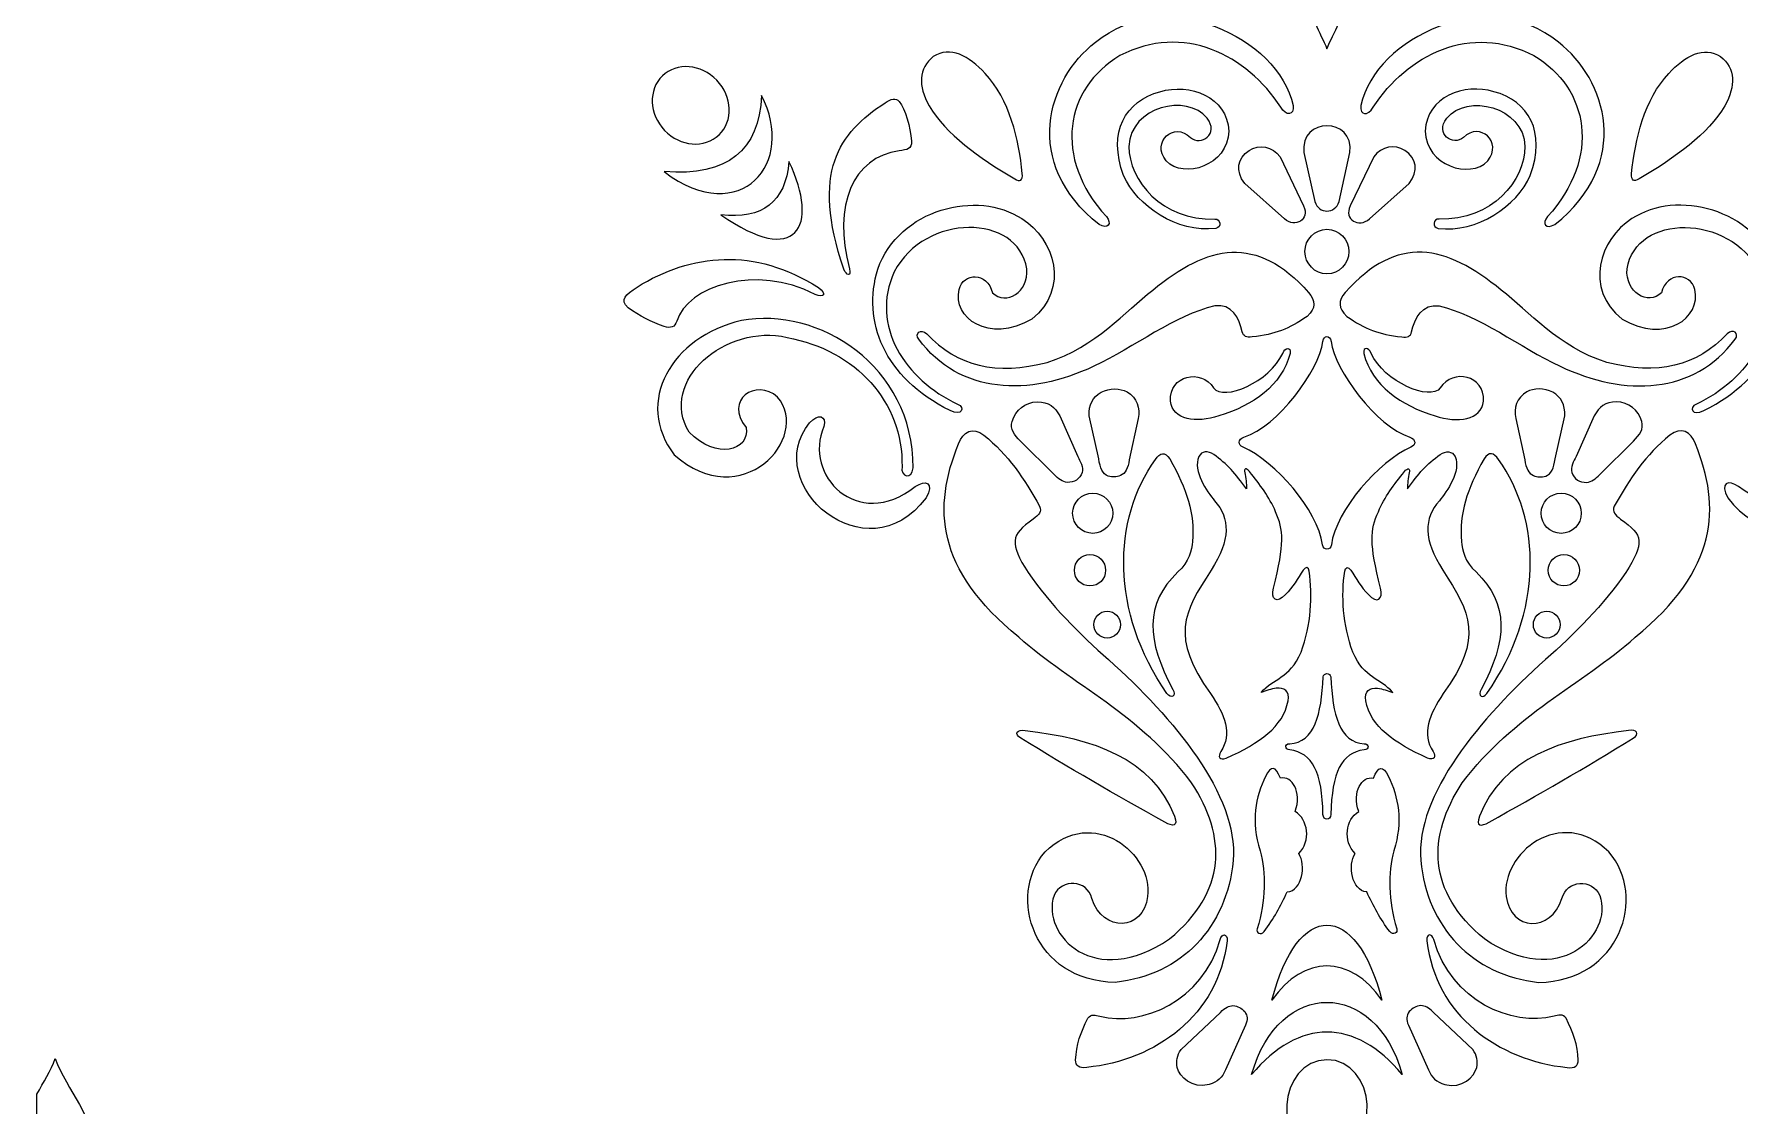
# Model space of a CAD drawing. Header units: centimetres. Extents: x -28.9 to 29, y -13.3 to 13.3.
# Drawn here: x -28.91 to -11.41, y -6.69 to 4.29 of the extents above; entities that cross this region are included whole.
import ezdxf

# ---------------------------------------------------------------- set-up
doc = ezdxf.new("R2010")
doc.units = ezdxf.units.CM
doc.header["$MEASUREMENT"] = 0
doc.layers.add('layer 1', color=7, linetype='Continuous')

msp = doc.modelspace()

# ---------------------------------------------------------------- linework, layer by layer
at = {"layer": 'layer 1', "color": 242, "lineweight": 9}
for centre, major_axis, ratio in [((-18.05111, -0.61748), (0, 0.2061), 0.99995148), ((-13.24736, -0.61748), (0, 0.2061), 0.99995148), ((-18.0792, -1.20236), (0, 0.1603), 0.99993762), ((-13.21928, -1.20236), (0, 0.1603), 0.99993762), ((-17.90308, -1.75949), (0, 0.1374), 0.99992722), ((-13.39539, -1.75949), (0, 0.1374), 0.99992722)]:
    msp.add_ellipse(centre, major_axis=major_axis, ratio=ratio, dxfattribs=at)
for points, knots in [([(-15.64924, 4.14306), (-15.7116, 4.31367), (-15.8654, 4.48287), (-15.7471, 4.69778), (-15.7471, 4.69778), (-15.64761, 4.93053), (-15.66411, 5.35207), (-15.79778, 5.65208), (-15.79778, 5.65208), (-15.86885, 5.86375), (-16.02425, 6.01538), (-16.04925, 6.25853), (-16.04925, 6.25853), (-16.05637, 6.62032), (-15.77087, 6.90192), (-15.64924, 7.22732), (-15.64924, 7.22732), (-15.5276, 6.90192), (-15.2421, 6.62032), (-15.24922, 6.25853), (-15.24922, 6.25853), (-15.27422, 6.01538), (-15.42962, 5.86375), (-15.50069, 5.65208), (-15.50069, 5.65208), (-15.63436, 5.35207), (-15.65087, 4.93053), (-15.55137, 4.69778), (-15.55137, 4.69778), (-15.43307, 4.48287), (-15.58687, 4.31367), (-15.64924, 4.14306)], [0, 0, 0, 0, 0.11111111, 0.11111111, 0.11111111, 0.11111111, 0.22222222, 0.22222222, 0.22222222, 0.22222222, 0.33333333, 0.33333333, 0.33333333, 0.33333333, 0.44444444, 0.44444444, 0.44444444, 0.44444444, 0.55555556, 0.55555556, 0.55555556, 0.55555556, 0.66666667, 0.66666667, 0.66666667, 0.66666667, 0.77777778, 0.77777778, 0.77777778, 0.77777778, 1, 1, 1, 1]), ([(-16.12221, 3.54407), (-16.07113, 3.45418), (-15.98232, 3.4555), (-15.99692, 3.56351), (-15.99692, 3.56351), (-16.14989, 4.26426), (-17.30025, 4.8004), (-18.02404, 4.21148), (-18.02404, 4.21148), (-18.51313, 3.83373), (-18.78557, 2.97379), (-17.98438, 2.3425), (-17.98438, 2.3425), (-17.89543, 2.28844), (-17.84961, 2.35279), (-17.91166, 2.42416), (-17.91166, 2.42416), (-18.4608, 3.02907), (-18.33717, 3.73889), (-17.77212, 4.07437), (-17.77212, 4.07437), (-17.11931, 4.4122), (-16.47307, 4.08323), (-16.12221, 3.54407)], [0, 0, 0, 0, 0.14285714, 0.14285714, 0.14285714, 0.14285714, 0.28571429, 0.28571429, 0.28571429, 0.28571429, 0.42857143, 0.42857143, 0.42857143, 0.42857143, 0.57142857, 0.57142857, 0.57142857, 0.57142857, 0.71428571, 0.71428571, 0.71428571, 0.71428571, 1, 1, 1, 1]), ([(-15.17626, 3.54407), (-15.22734, 3.45418), (-15.31615, 3.4555), (-15.30155, 3.56351), (-15.30155, 3.56351), (-15.14858, 4.26426), (-13.99822, 4.8004), (-13.27443, 4.21148), (-13.27443, 4.21148), (-12.78534, 3.83373), (-12.5129, 2.97379), (-13.31409, 2.3425), (-13.31409, 2.3425), (-13.40304, 2.28844), (-13.44886, 2.35279), (-13.38681, 2.42416), (-13.38681, 2.42416), (-12.83767, 3.02907), (-12.9613, 3.73889), (-13.52635, 4.07437), (-13.52635, 4.07437), (-14.17917, 4.4122), (-14.8254, 4.08323), (-15.17626, 3.54407)], [0, 0, 0, 0, 0.14285714, 0.14285714, 0.14285714, 0.14285714, 0.28571429, 0.28571429, 0.28571429, 0.28571429, 0.42857143, 0.42857143, 0.42857143, 0.42857143, 0.57142857, 0.57142857, 0.57142857, 0.57142857, 0.71428571, 0.71428571, 0.71428571, 0.71428571, 1, 1, 1, 1]), ([(-18.77318, 2.86598), (-18.76706, 2.79187), (-18.79686, 2.77606), (-18.85015, 2.81115), (-18.85015, 2.81115), (-19.22166, 3.02582), (-19.55378, 3.27069), (-19.7299, 3.55953), (-19.7299, 3.55953), (-19.8441, 3.76629), (-19.83714, 3.93935), (-19.68602, 4.06545), (-19.68602, 4.06545), (-19.51188, 4.17472), (-19.32129, 4.07401), (-19.15469, 3.8903), (-19.15469, 3.8903), (-18.90646, 3.63364), (-18.80609, 3.20724), (-18.77318, 2.86598)], [0, 0, 0, 0, 0.16666667, 0.16666667, 0.16666667, 0.16666667, 0.33333333, 0.33333333, 0.33333333, 0.33333333, 0.5, 0.5, 0.5, 0.5, 0.66666667, 0.66666667, 0.66666667, 0.66666667, 1, 1, 1, 1]), ([(-12.52529, 2.86598), (-12.53141, 2.79187), (-12.50161, 2.77606), (-12.44832, 2.81115), (-12.44832, 2.81115), (-12.07681, 3.02582), (-11.74469, 3.27069), (-11.56857, 3.55953), (-11.56857, 3.55953), (-11.45437, 3.76629), (-11.46133, 3.93935), (-11.61245, 4.06545), (-11.61245, 4.06545), (-11.7866, 4.17472), (-11.97718, 4.07401), (-12.14378, 3.8903), (-12.14378, 3.8903), (-12.39201, 3.63364), (-12.49238, 3.20724), (-12.52529, 2.86598)], [0, 0, 0, 0, 0.16666667, 0.16666667, 0.16666667, 0.16666667, 0.33333333, 0.33333333, 0.33333333, 0.33333333, 0.5, 0.5, 0.5, 0.5, 0.66666667, 0.66666667, 0.66666667, 0.66666667, 1, 1, 1, 1]), ([(-22.46368, 3.86678), (-22.3158, 4.00871), (-22.06596, 3.98836), (-21.90564, 3.82131), (-21.90564, 3.82131), (-21.74532, 3.65427), (-21.73523, 3.4038), (-21.8831, 3.26186), (-21.8831, 3.26186), (-22.03097, 3.11993), (-22.28081, 3.14029), (-22.44114, 3.30734), (-22.44114, 3.30734), (-22.60146, 3.47438), (-22.61155, 3.72485), (-22.46368, 3.86678)], [0, 0, 0, 0, 0.2, 0.2, 0.2, 0.2, 0.4, 0.4, 0.4, 0.4, 0.6, 0.6, 0.6, 0.6, 1, 1, 1, 1]), ([(-17.04981, 3.23403), (-17.21524, 3.4025), (-17.45511, 3.19019), (-17.29812, 2.99485), (-17.29812, 2.99485), (-17.11634, 2.8043), (-16.66596, 2.94413), (-16.65635, 3.30078), (-16.65635, 3.30078), (-16.67214, 3.65327), (-17.05547, 3.7945), (-17.36201, 3.70454), (-17.36201, 3.70454), (-17.71502, 3.61108), (-17.89959, 3.29049), (-17.73443, 2.846), (-17.73443, 2.846), (-17.59725, 2.5306), (-17.18934, 2.25389), (-16.78847, 2.30226), (-16.78847, 2.30226), (-16.72548, 2.31589), (-16.74005, 2.40215), (-16.79936, 2.39887), (-16.79936, 2.39887), (-17.34113, 2.38152), (-17.68244, 2.79662), (-17.67956, 3.14396), (-17.67956, 3.14396), (-17.66479, 3.55521), (-17.08325, 3.68702), (-16.87925, 3.43352), (-16.87925, 3.43352), (-16.75057, 3.26965), (-16.94255, 3.14437), (-17.04981, 3.23403)], [0, 0, 0, 0, 0.1, 0.1, 0.1, 0.1, 0.2, 0.2, 0.2, 0.2, 0.3, 0.3, 0.3, 0.3, 0.4, 0.4, 0.4, 0.4, 0.5, 0.5, 0.5, 0.5, 0.6, 0.6, 0.6, 0.6, 0.7, 0.7, 0.7, 0.7, 0.8, 0.8, 0.8, 0.8, 1, 1, 1, 1]), ([(-14.24866, 3.23403), (-14.08324, 3.4025), (-13.84336, 3.19019), (-14.00035, 2.99485), (-14.00035, 2.99485), (-14.18213, 2.8043), (-14.63251, 2.94413), (-14.64212, 3.30078), (-14.64212, 3.30078), (-14.62633, 3.65327), (-14.243, 3.7945), (-13.93646, 3.70454), (-13.93646, 3.70454), (-13.58345, 3.61108), (-13.39888, 3.29049), (-13.56404, 2.846), (-13.56404, 2.846), (-13.70122, 2.5306), (-14.10913, 2.25389), (-14.51, 2.30226), (-14.51, 2.30226), (-14.57299, 2.31589), (-14.55842, 2.40215), (-14.49911, 2.39887), (-14.49911, 2.39887), (-13.95734, 2.38152), (-13.61604, 2.79662), (-13.61891, 3.14396), (-13.61891, 3.14396), (-13.63368, 3.55521), (-14.21522, 3.68702), (-14.41922, 3.43352), (-14.41922, 3.43352), (-14.5479, 3.26965), (-14.35592, 3.14437), (-14.24866, 3.23403)], [0, 0, 0, 0, 0.1, 0.1, 0.1, 0.1, 0.2, 0.2, 0.2, 0.2, 0.3, 0.3, 0.3, 0.3, 0.4, 0.4, 0.4, 0.4, 0.5, 0.5, 0.5, 0.5, 0.6, 0.6, 0.6, 0.6, 0.7, 0.7, 0.7, 0.7, 0.8, 0.8, 0.8, 0.8, 1, 1, 1, 1]), ([(-21.4484, 3.66417), (-21.08603, 2.98017), (-21.6572, 2.29408), (-22.4463, 2.8845), (-22.4463, 2.8845), (-21.79315, 2.83443), (-21.47096, 3.10527), (-21.4484, 3.66417)], [0, 0, 0, 0, 0.33333333, 0.33333333, 0.33333333, 0.33333333, 1, 1, 1, 1]), ([(-20.03697, 3.0972), (-19.95389, 3.11206), (-19.90492, 3.11374), (-19.90953, 3.19757), (-19.90953, 3.19757), (-19.92188, 3.34367), (-19.97074, 3.52538), (-20.03697, 3.60494), (-20.03697, 3.60494), (-20.06562, 3.64405), (-20.12263, 3.63205), (-20.18105, 3.59041), (-20.18105, 3.59041), (-20.65544, 3.27896), (-20.94087, 2.88689), (-20.60407, 1.88432), (-20.60407, 1.88432), (-20.57904, 1.81976), (-20.52101, 1.80259), (-20.54612, 1.88818), (-20.54612, 1.88818), (-20.71964, 2.54029), (-20.50976, 3.03345), (-20.03697, 3.0972)], [0, 0, 0, 0, 0.14285714, 0.14285714, 0.14285714, 0.14285714, 0.28571429, 0.28571429, 0.28571429, 0.28571429, 0.42857143, 0.42857143, 0.42857143, 0.42857143, 0.57142857, 0.57142857, 0.57142857, 0.57142857, 0.71428571, 0.71428571, 0.71428571, 0.71428571, 1, 1, 1, 1]), ([(-15.64924, 2.47995), (-15.70256, 2.48115), (-15.75524, 2.51359), (-15.77335, 2.57727), (-15.77335, 2.57727), (-15.77335, 2.57727), (-15.88535, 3.07949), (-15.88535, 3.07949), (-15.88535, 3.07949), (-15.90727, 3.26213), (-15.77884, 3.35419), (-15.64923, 3.35563), (-15.64923, 3.35563), (-15.51962, 3.35419), (-15.3912, 3.26213), (-15.41312, 3.07949), (-15.41312, 3.07949), (-15.41312, 3.07949), (-15.52512, 2.57727), (-15.52512, 2.57727), (-15.52512, 2.57727), (-15.54323, 2.51359), (-15.59592, 2.48115), (-15.64924, 2.47995)], [0, 0, 0, 0, 0.14285714, 0.14285714, 0.14285714, 0.14285714, 0.28571429, 0.28571429, 0.28571429, 0.28571429, 0.42857143, 0.42857143, 0.42857143, 0.42857143, 0.57142857, 0.57142857, 0.57142857, 0.57142857, 0.71428571, 0.71428571, 0.71428571, 0.71428571, 1, 1, 1, 1]), ([(-16.44712, 3.10184), (-16.56565, 3.0224), (-16.59358, 2.89329), (-16.49169, 2.76367), (-16.49169, 2.76367), (-16.49169, 2.76367), (-16.08496, 2.39957), (-16.08496, 2.39957), (-16.08496, 2.39957), (-15.97579, 2.30433), (-15.82031, 2.3916), (-15.88812, 2.53444), (-15.88812, 2.53444), (-15.88812, 2.53444), (-16.13013, 3.03821), (-16.13013, 3.03821), (-16.13013, 3.03821), (-16.20868, 3.1448), (-16.34652, 3.17092), (-16.44712, 3.10184)], [0, 0, 0, 0, 0.16666667, 0.16666667, 0.16666667, 0.16666667, 0.33333333, 0.33333333, 0.33333333, 0.33333333, 0.5, 0.5, 0.5, 0.5, 0.66666667, 0.66666667, 0.66666667, 0.66666667, 1, 1, 1, 1]), ([(-14.85135, 3.10184), (-14.73282, 3.0224), (-14.7049, 2.89329), (-14.80678, 2.76367), (-14.80678, 2.76367), (-14.80678, 2.76367), (-15.21351, 2.39957), (-15.21351, 2.39957), (-15.21351, 2.39957), (-15.32268, 2.30433), (-15.47816, 2.3916), (-15.41035, 2.53444), (-15.41035, 2.53444), (-15.41035, 2.53444), (-15.16834, 3.03821), (-15.16834, 3.03821), (-15.16834, 3.03821), (-15.08979, 3.1448), (-14.95195, 3.17092), (-14.85135, 3.10184)], [0, 0, 0, 0, 0.16666667, 0.16666667, 0.16666667, 0.16666667, 0.33333333, 0.33333333, 0.33333333, 0.33333333, 0.5, 0.5, 0.5, 0.5, 0.66666667, 0.66666667, 0.66666667, 0.66666667, 1, 1, 1, 1]), ([(-21.16601, 2.98883), (-20.84699, 2.3162), (-21.08964, 1.89935), (-21.86447, 2.44303), (-21.86447, 2.44303), (-21.43875, 2.39451), (-21.20201, 2.57064), (-21.16601, 2.98883)], [0, 0, 0, 0, 0.33333333, 0.33333333, 0.33333333, 0.33333333, 1, 1, 1, 1]), ([(-19.07912, 1.64242), (-19.13466, 1.86266), (-19.37903, 1.85089), (-19.4202, 1.6777), (-19.4202, 1.6777), (-19.49175, 1.38792), (-19.11866, 1.11415), (-18.67533, 1.3719), (-18.67533, 1.3719), (-18.28466, 1.68416), (-18.4435, 2.19644), (-18.77726, 2.40299), (-18.77726, 2.40299), (-19.23273, 2.70322), (-20.03624, 2.50523), (-20.25522, 1.88549), (-20.25522, 1.88549), (-20.41736, 1.35248), (-20.19656, 0.77511), (-19.51446, 0.43553), (-19.51446, 0.43553), (-19.39353, 0.37518), (-19.35533, 0.46574), (-19.43703, 0.50146), (-19.43703, 0.50146), (-19.97231, 0.75012), (-20.3377, 1.30444), (-20.08666, 1.85804), (-20.08666, 1.85804), (-19.77139, 2.46036), (-18.81807, 2.45743), (-18.72629, 1.88745), (-18.72629, 1.88745), (-18.70669, 1.64763), (-18.94191, 1.50715), (-19.07912, 1.64242)], [0, 0, 0, 0, 0.1, 0.1, 0.1, 0.1, 0.2, 0.2, 0.2, 0.2, 0.3, 0.3, 0.3, 0.3, 0.4, 0.4, 0.4, 0.4, 0.5, 0.5, 0.5, 0.5, 0.6, 0.6, 0.6, 0.6, 0.7, 0.7, 0.7, 0.7, 0.8, 0.8, 0.8, 0.8, 1, 1, 1, 1]), ([(-12.21935, 1.64242), (-12.16381, 1.86266), (-11.91944, 1.85089), (-11.87828, 1.6777), (-11.87828, 1.6777), (-11.80672, 1.38792), (-12.17981, 1.11415), (-12.62314, 1.3719), (-12.62314, 1.3719), (-13.01381, 1.68416), (-12.85497, 2.19644), (-12.52121, 2.40299), (-12.52121, 2.40299), (-12.06574, 2.70322), (-11.26223, 2.50523), (-11.04325, 1.88549), (-11.04325, 1.88549), (-10.88111, 1.35248), (-11.10191, 0.77511), (-11.78401, 0.43553), (-11.78401, 0.43553), (-11.90494, 0.37518), (-11.94314, 0.46574), (-11.86144, 0.50146), (-11.86144, 0.50146), (-11.32617, 0.75012), (-10.96078, 1.30444), (-11.21182, 1.85804), (-11.21182, 1.85804), (-11.52708, 2.46036), (-12.4804, 2.45743), (-12.57218, 1.88745), (-12.57218, 1.88745), (-12.59178, 1.64763), (-12.35656, 1.50715), (-12.21935, 1.64242)], [0, 0, 0, 0, 0.1, 0.1, 0.1, 0.1, 0.2, 0.2, 0.2, 0.2, 0.3, 0.3, 0.3, 0.3, 0.4, 0.4, 0.4, 0.4, 0.5, 0.5, 0.5, 0.5, 0.6, 0.6, 0.6, 0.6, 0.7, 0.7, 0.7, 0.7, 0.8, 0.8, 0.8, 0.8, 1, 1, 1, 1]), ([(-15.64924, 1.83602), (-15.52422, 1.83768), (-15.42333, 1.9396), (-15.42333, 2.065), (-15.42333, 2.065), (-15.42333, 2.1904), (-15.52421, 2.29234), (-15.64924, 2.29399), (-15.64924, 2.29399), (-15.77427, 2.29234), (-15.87514, 2.19041), (-15.87514, 2.065), (-15.87514, 2.065), (-15.87514, 1.93959), (-15.77426, 1.83768), (-15.64924, 1.83602)], [0, 0, 0, 0, 0.2, 0.2, 0.2, 0.2, 0.4, 0.4, 0.4, 0.4, 0.6, 0.6, 0.6, 0.6, 1, 1, 1, 1]), ([(-22.44462, 1.29848), (-22.37657, 1.27643), (-22.3374, 1.28699), (-22.31719, 1.35161), (-22.31719, 1.35161), (-22.20703, 1.71019), (-21.50591, 1.94163), (-20.89718, 1.62638), (-20.89718, 1.62638), (-20.81104, 1.58224), (-20.7695, 1.63721), (-20.86436, 1.69543), (-20.86436, 1.69543), (-21.51998, 2.11445), (-22.16831, 2.04595), (-22.72326, 1.70177), (-22.72326, 1.70177), (-22.84162, 1.61815), (-22.90516, 1.57502), (-22.81522, 1.48952), (-22.81522, 1.48952), (-22.69975, 1.40417), (-22.57573, 1.3418), (-22.44462, 1.29848)], [0, 0, 0, 0, 0.14285714, 0.14285714, 0.14285714, 0.14285714, 0.28571429, 0.28571429, 0.28571429, 0.28571429, 0.42857143, 0.42857143, 0.42857143, 0.42857143, 0.57142857, 0.57142857, 0.57142857, 0.57142857, 0.71428571, 0.71428571, 0.71428571, 0.71428571, 1, 1, 1, 1]), ([(-19.75299, 1.22279), (-19.81687, 1.2793), (-19.87995, 1.22815), (-19.83583, 1.16621), (-19.83583, 1.16621), (-19.4147, 0.60135), (-18.70377, 0.57431), (-18.04023, 0.88969), (-18.04023, 0.88969), (-17.62337, 1.08571), (-17.20847, 1.41575), (-16.79944, 1.50733), (-16.79944, 1.50733), (-16.62671, 1.53554), (-16.54823, 1.38236), (-16.5175, 1.24197), (-16.5175, 1.24197), (-16.50701, 1.19573), (-16.47533, 1.18254), (-16.41751, 1.18982), (-16.41751, 1.18982), (-16.17603, 1.21677), (-16.04038, 1.27295), (-15.85269, 1.40121), (-15.85269, 1.40121), (-15.75925, 1.48552), (-15.76635, 1.56116), (-15.83701, 1.64634), (-15.83701, 1.64634), (-16.37239, 2.24576), (-16.86978, 2.13695), (-17.4365, 1.66986), (-17.4365, 1.66986), (-17.72045, 1.45121), (-18.01673, 1.08972), (-18.51854, 0.92902), (-18.51854, 0.92902), (-19.03408, 0.79385), (-19.44655, 0.88752), (-19.75299, 1.22279)], [0, 0, 0, 0, 0.09090909, 0.09090909, 0.09090909, 0.09090909, 0.18181818, 0.18181818, 0.18181818, 0.18181818, 0.27272727, 0.27272727, 0.27272727, 0.27272727, 0.36363636, 0.36363636, 0.36363636, 0.36363636, 0.45454545, 0.45454545, 0.45454545, 0.45454545, 0.54545455, 0.54545455, 0.54545455, 0.54545455, 0.63636364, 0.63636364, 0.63636364, 0.63636364, 0.72727273, 0.72727273, 0.72727273, 0.72727273, 0.81818182, 0.81818182, 0.81818182, 0.81818182, 1, 1, 1, 1]), ([(-11.54549, 1.22279), (-11.48161, 1.2793), (-11.41852, 1.22815), (-11.46264, 1.16621), (-11.46264, 1.16621), (-11.88377, 0.60135), (-12.5947, 0.57431), (-13.25824, 0.88969), (-13.25824, 0.88969), (-13.6751, 1.08571), (-14.09, 1.41575), (-14.49903, 1.50733), (-14.49903, 1.50733), (-14.67176, 1.53554), (-14.75025, 1.38236), (-14.78097, 1.24197), (-14.78097, 1.24197), (-14.79146, 1.19573), (-14.82314, 1.18254), (-14.88096, 1.18982), (-14.88096, 1.18982), (-15.12244, 1.21677), (-15.2581, 1.27295), (-15.44578, 1.40121), (-15.44578, 1.40121), (-15.53922, 1.48552), (-15.53212, 1.56116), (-15.46146, 1.64634), (-15.46146, 1.64634), (-14.92608, 2.24576), (-14.42869, 2.13695), (-13.86197, 1.66986), (-13.86197, 1.66986), (-13.57802, 1.45121), (-13.28174, 1.08972), (-12.77993, 0.92902), (-12.77993, 0.92902), (-12.26439, 0.79385), (-11.85192, 0.88752), (-11.54549, 1.22279)], [0, 0, 0, 0, 0.09090909, 0.09090909, 0.09090909, 0.09090909, 0.18181818, 0.18181818, 0.18181818, 0.18181818, 0.27272727, 0.27272727, 0.27272727, 0.27272727, 0.36363636, 0.36363636, 0.36363636, 0.36363636, 0.45454545, 0.45454545, 0.45454545, 0.45454545, 0.54545455, 0.54545455, 0.54545455, 0.54545455, 0.63636364, 0.63636364, 0.63636364, 0.63636364, 0.72727273, 0.72727273, 0.72727273, 0.72727273, 0.81818182, 0.81818182, 0.81818182, 0.81818182, 1, 1, 1, 1]), ([(-21.60547, 0.26136), (-21.83684, 0.54605), (-21.50419, 0.76646), (-21.28393, 0.57427), (-21.28393, 0.57427), (-20.92968, 0.15542), (-21.65718, -0.63232), (-22.34182, -0.01746), (-22.34182, -0.01746), (-22.7581, 0.51923), (-22.36936, 1.19317), (-21.65393, 1.35752), (-21.65393, 1.35752), (-20.86727, 1.5075), (-19.88724, 0.89263), (-19.89384, -0.15191), (-19.89384, -0.15191), (-19.90344, -0.27649), (-20.02419, -0.24498), (-20.00662, -0.14248), (-20.00662, -0.14248), (-19.99575, 0.52724), (-20.47842, 1.05084), (-21.18366, 1.18479), (-21.18366, 1.18479), (-21.81529, 1.33187), (-22.50796, 0.73632), (-22.18953, 0.21318), (-22.18953, 0.21318), (-21.91413, -0.06955), (-21.56458, 0.02002), (-21.60547, 0.26136)], [0, 0, 0, 0, 0.11111111, 0.11111111, 0.11111111, 0.11111111, 0.22222222, 0.22222222, 0.22222222, 0.22222222, 0.33333333, 0.33333333, 0.33333333, 0.33333333, 0.44444444, 0.44444444, 0.44444444, 0.44444444, 0.55555556, 0.55555556, 0.55555556, 0.55555556, 0.66666667, 0.66666667, 0.66666667, 0.66666667, 0.77777778, 0.77777778, 0.77777778, 0.77777778, 1, 1, 1, 1]), ([(-16.81174, 0.66676), (-16.93878, 0.87051), (-17.26866, 0.79678), (-17.25484, 0.53294), (-17.25484, 0.53294), (-17.23018, 0.33325), (-16.98841, 0.30562), (-16.75828, 0.38003), (-16.75828, 0.38003), (-16.40791, 0.4859), (-16.11145, 0.69488), (-16.02715, 1.01868), (-16.02715, 1.01868), (-16.01401, 1.09401), (-16.08021, 1.08641), (-16.10295, 1.02189), (-16.10295, 1.02189), (-16.23445, 0.73002), (-16.70777, 0.52752), (-16.81174, 0.66676)], [0, 0, 0, 0, 0.16666667, 0.16666667, 0.16666667, 0.16666667, 0.33333333, 0.33333333, 0.33333333, 0.33333333, 0.5, 0.5, 0.5, 0.5, 0.66666667, 0.66666667, 0.66666667, 0.66666667, 1, 1, 1, 1]), ([(-15.60429, -0.94107), (-15.55598, -0.58504), (-15.11618, -0.08408), (-14.78916, 0.06063), (-14.78916, 0.06063), (-14.73296, 0.07933), (-14.73605, 0.14231), (-14.79847, 0.16296), (-14.79847, 0.16296), (-15.14482, 0.27043), (-15.56853, 0.84757), (-15.60736, 1.14456), (-15.60736, 1.14456), (-15.61882, 1.21002), (-15.67965, 1.21002), (-15.69111, 1.14456), (-15.69111, 1.14456), (-15.72994, 0.84757), (-16.15365, 0.27043), (-16.5, 0.16296), (-16.5, 0.16296), (-16.56243, 0.14231), (-16.56551, 0.07933), (-16.50931, 0.06063), (-16.50931, 0.06063), (-16.18229, -0.08408), (-15.74249, -0.58504), (-15.69419, -0.94107), (-15.69419, -0.94107), (-15.68451, -1.00102), (-15.61396, -1.00102), (-15.60429, -0.94107)], [0, 0, 0, 0, 0.11111111, 0.11111111, 0.11111111, 0.11111111, 0.22222222, 0.22222222, 0.22222222, 0.22222222, 0.33333333, 0.33333333, 0.33333333, 0.33333333, 0.44444444, 0.44444444, 0.44444444, 0.44444444, 0.55555556, 0.55555556, 0.55555556, 0.55555556, 0.66666667, 0.66666667, 0.66666667, 0.66666667, 0.77777778, 0.77777778, 0.77777778, 0.77777778, 1, 1, 1, 1]), ([(-14.48673, 0.66676), (-14.35969, 0.87051), (-14.02981, 0.79678), (-14.04363, 0.53294), (-14.04363, 0.53294), (-14.06829, 0.33325), (-14.31006, 0.30562), (-14.54019, 0.38003), (-14.54019, 0.38003), (-14.89056, 0.4859), (-15.18702, 0.69488), (-15.27132, 1.01868), (-15.27132, 1.01868), (-15.28446, 1.09401), (-15.21826, 1.08641), (-15.19553, 1.02189), (-15.19553, 1.02189), (-15.06402, 0.73002), (-14.5907, 0.52752), (-14.48673, 0.66676)], [0, 0, 0, 0, 0.16666667, 0.16666667, 0.16666667, 0.16666667, 0.33333333, 0.33333333, 0.33333333, 0.33333333, 0.5, 0.5, 0.5, 0.5, 0.66666667, 0.66666667, 0.66666667, 0.66666667, 1, 1, 1, 1]), ([(-17.58547, 0.35258), (-17.56284, 0.46201), (-17.59402, 0.56413), (-17.69916, 0.62701), (-17.69916, 0.62701), (-17.77038, 0.66343), (-17.87686, 0.67161), (-17.96574, 0.62309), (-17.96574, 0.62309), (-18.04969, 0.57322), (-18.09412, 0.49319), (-18.08728, 0.38003), (-18.08728, 0.38003), (-18.08728, 0.38003), (-17.98986, -0.05884), (-17.98986, -0.05884), (-17.98986, -0.05884), (-17.9749, -0.15953), (-17.94974, -0.21393), (-17.89234, -0.23627), (-17.89234, -0.23627), (-17.84888, -0.25128), (-17.80763, -0.24627), (-17.76657, -0.23063), (-17.76657, -0.23063), (-17.71764, -0.21065), (-17.6893, -0.15456), (-17.67698, -0.06902), (-17.67698, -0.06902), (-17.67698, -0.06902), (-17.58547, 0.35258), (-17.58547, 0.35258)], [0, 0, 0, 0, 0.11111111, 0.11111111, 0.11111111, 0.11111111, 0.22222222, 0.22222222, 0.22222222, 0.22222222, 0.33333333, 0.33333333, 0.33333333, 0.33333333, 0.44444444, 0.44444444, 0.44444444, 0.44444444, 0.55555556, 0.55555556, 0.55555556, 0.55555556, 0.66666667, 0.66666667, 0.66666667, 0.66666667, 0.77777778, 0.77777778, 0.77777778, 0.77777778, 1, 1, 1, 1]), ([(-13.713, 0.35258), (-13.73563, 0.46201), (-13.70445, 0.56413), (-13.59931, 0.62701), (-13.59931, 0.62701), (-13.52809, 0.66343), (-13.42161, 0.67161), (-13.33273, 0.62309), (-13.33273, 0.62309), (-13.24878, 0.57322), (-13.20435, 0.49319), (-13.2112, 0.38003), (-13.2112, 0.38003), (-13.2112, 0.38003), (-13.30861, -0.05884), (-13.30861, -0.05884), (-13.30861, -0.05884), (-13.32357, -0.15953), (-13.34873, -0.21393), (-13.40613, -0.23627), (-13.40613, -0.23627), (-13.44959, -0.25128), (-13.49084, -0.24627), (-13.5319, -0.23063), (-13.5319, -0.23063), (-13.58084, -0.21065), (-13.60918, -0.15456), (-13.6215, -0.06902), (-13.6215, -0.06902), (-13.6215, -0.06902), (-13.713, 0.35258), (-13.713, 0.35258)], [0, 0, 0, 0, 0.11111111, 0.11111111, 0.11111111, 0.11111111, 0.22222222, 0.22222222, 0.22222222, 0.22222222, 0.33333333, 0.33333333, 0.33333333, 0.33333333, 0.44444444, 0.44444444, 0.44444444, 0.44444444, 0.55555556, 0.55555556, 0.55555556, 0.55555556, 0.66666667, 0.66666667, 0.66666667, 0.66666667, 0.77777778, 0.77777778, 0.77777778, 0.77777778, 1, 1, 1, 1]), ([(-20.80946, 0.2712), (-20.77578, 0.38449), (-20.86894, 0.40748), (-20.95455, 0.31056), (-20.95455, 0.31056), (-21.46622, -0.31969), (-20.37331, -1.2745), (-19.76052, -0.46088), (-19.76052, -0.46088), (-19.66918, -0.30504), (-19.76755, -0.26832), (-19.87032, -0.34478), (-19.87032, -0.34478), (-20.47166, -0.80801), (-21.02122, -0.22463), (-20.80946, 0.2712)], [0, 0, 0, 0, 0.2, 0.2, 0.2, 0.2, 0.4, 0.4, 0.4, 0.4, 0.6, 0.6, 0.6, 0.6, 1, 1, 1, 1]), ([(-18.39005, 0.38141), (-18.43668, 0.47233), (-18.50414, 0.52318), (-18.61748, 0.52458), (-18.61748, 0.52458), (-18.74539, 0.52095), (-18.83984, 0.4424), (-18.87824, 0.32433), (-18.87824, 0.32433), (-18.8992, 0.24562), (-18.85509, 0.18298), (-18.79198, 0.12163), (-18.79198, 0.12163), (-18.79198, 0.12163), (-18.4469, -0.22079), (-18.4469, -0.22079), (-18.4469, -0.22079), (-18.40391, -0.26094), (-18.36314, -0.29808), (-18.31314, -0.30069), (-18.31314, -0.30069), (-18.23717, -0.3056), (-18.18521, -0.26591), (-18.16021, -0.19835), (-18.16021, -0.19835), (-18.14125, -0.14391), (-18.18256, -0.08731), (-18.20334, -0.03501), (-18.20334, -0.03501), (-18.20334, -0.03501), (-18.39005, 0.38141), (-18.39005, 0.38141)], [0, 0, 0, 0, 0.11111111, 0.11111111, 0.11111111, 0.11111111, 0.22222222, 0.22222222, 0.22222222, 0.22222222, 0.33333333, 0.33333333, 0.33333333, 0.33333333, 0.44444444, 0.44444444, 0.44444444, 0.44444444, 0.55555556, 0.55555556, 0.55555556, 0.55555556, 0.66666667, 0.66666667, 0.66666667, 0.66666667, 0.77777778, 0.77777778, 0.77777778, 0.77777778, 1, 1, 1, 1]), ([(-12.90842, 0.38141), (-12.86179, 0.47233), (-12.79433, 0.52318), (-12.681, 0.52458), (-12.681, 0.52458), (-12.55308, 0.52095), (-12.45863, 0.4424), (-12.42023, 0.32433), (-12.42023, 0.32433), (-12.39927, 0.24562), (-12.44338, 0.18298), (-12.50649, 0.12163), (-12.50649, 0.12163), (-12.50649, 0.12163), (-12.85157, -0.22079), (-12.85157, -0.22079), (-12.85157, -0.22079), (-12.89456, -0.26094), (-12.93533, -0.29808), (-12.98534, -0.30069), (-12.98534, -0.30069), (-13.06131, -0.3056), (-13.11326, -0.26591), (-13.13827, -0.19835), (-13.13827, -0.19835), (-13.15722, -0.14391), (-13.11591, -0.08731), (-13.09513, -0.03501), (-13.09513, -0.03501), (-13.09513, -0.03501), (-12.90842, 0.38141), (-12.90842, 0.38141)], [0, 0, 0, 0, 0.11111111, 0.11111111, 0.11111111, 0.11111111, 0.22222222, 0.22222222, 0.22222222, 0.22222222, 0.33333333, 0.33333333, 0.33333333, 0.33333333, 0.44444444, 0.44444444, 0.44444444, 0.44444444, 0.55555556, 0.55555556, 0.55555556, 0.55555556, 0.66666667, 0.66666667, 0.66666667, 0.66666667, 0.77777778, 0.77777778, 0.77777778, 0.77777778, 1, 1, 1, 1]), ([(-10.48901, 0.2712), (-10.52269, 0.38449), (-10.42953, 0.40748), (-10.34392, 0.31056), (-10.34392, 0.31056), (-9.83225, -0.31969), (-10.92516, -1.2745), (-11.53795, -0.46088), (-11.53795, -0.46088), (-11.62929, -0.30504), (-11.53092, -0.26832), (-11.42815, -0.34478), (-11.42815, -0.34478), (-10.82681, -0.80801), (-10.27725, -0.22463), (-10.48901, 0.2712)], [0, 0, 0, 0, 0.2, 0.2, 0.2, 0.2, 0.4, 0.4, 0.4, 0.4, 0.6, 0.6, 0.6, 0.6, 1, 1, 1, 1]), ([(-18.66062, -0.67737), (-18.6049, -0.63421), (-18.56962, -0.60326), (-18.59591, -0.5455), (-18.59591, -0.5455), (-18.75322, -0.26125), (-18.92041, -0.01701), (-19.16667, 0.18326), (-19.16667, 0.18326), (-19.2784, 0.27385), (-19.38427, 0.21752), (-19.42739, 0.09495), (-19.42739, 0.09495), (-19.69205, -0.56157), (-19.66387, -1.1897), (-18.80977, -1.8891), (-18.80977, -1.8891), (-18.25708, -2.37865), (-17.5662, -2.67996), (-17.03702, -3.38122), (-17.03702, -3.38122), (-16.67544, -3.9326), (-16.67402, -4.49742), (-17.26389, -4.9809), (-17.26389, -4.9809), (-18.02456, -5.50498), (-18.58422, -4.94685), (-18.44808, -4.53558), (-18.44808, -4.53558), (-18.37014, -4.36113), (-18.10956, -4.37208), (-18.05905, -4.56727), (-18.05905, -4.56727), (-17.94873, -4.92234), (-17.53007, -4.89951), (-17.48832, -4.54683), (-17.48832, -4.54683), (-17.42774, -4.11354), (-18.04645, -3.60363), (-18.54008, -4.09037), (-18.54008, -4.09037), (-18.93731, -4.5441), (-18.65453, -5.41647), (-17.81967, -5.42717), (-17.81967, -5.42717), (-17.14103, -5.35412), (-16.67595, -4.86311), (-16.61061, -4.17723), (-16.61061, -4.17723), (-16.55794, -3.50023), (-17.2223, -2.71709), (-17.8893, -2.1184), (-17.8893, -2.1184), (-18.17683, -1.86631), (-18.49471, -1.54725), (-18.71488, -1.22421), (-18.71488, -1.22421), (-18.90397, -0.92384), (-18.89828, -0.84128), (-18.66062, -0.67737)], [0, 0, 0, 0, 0.0625, 0.0625, 0.0625, 0.0625, 0.125, 0.125, 0.125, 0.125, 0.1875, 0.1875, 0.1875, 0.1875, 0.25, 0.25, 0.25, 0.25, 0.3125, 0.3125, 0.3125, 0.3125, 0.375, 0.375, 0.375, 0.375, 0.4375, 0.4375, 0.4375, 0.4375, 0.5, 0.5, 0.5, 0.5, 0.5625, 0.5625, 0.5625, 0.5625, 0.625, 0.625, 0.625, 0.625, 0.6875, 0.6875, 0.6875, 0.6875, 0.75, 0.75, 0.75, 0.75, 0.8125, 0.8125, 0.8125, 0.8125, 0.875, 0.875, 0.875, 0.875, 1, 1, 1, 1]), ([(-12.63785, -0.67737), (-12.69357, -0.63421), (-12.72885, -0.60326), (-12.70256, -0.5455), (-12.70256, -0.5455), (-12.54525, -0.26125), (-12.37807, -0.01701), (-12.1318, 0.18326), (-12.1318, 0.18326), (-12.02007, 0.27385), (-11.9142, 0.21752), (-11.87108, 0.09495), (-11.87108, 0.09495), (-11.60642, -0.56157), (-11.6346, -1.1897), (-12.48871, -1.8891), (-12.48871, -1.8891), (-13.04139, -2.37865), (-13.73227, -2.67996), (-14.26145, -3.38122), (-14.26145, -3.38122), (-14.62304, -3.9326), (-14.62445, -4.49742), (-14.03458, -4.9809), (-14.03458, -4.9809), (-13.27391, -5.50498), (-12.71425, -4.94685), (-12.85039, -4.53558), (-12.85039, -4.53558), (-12.92833, -4.36113), (-13.18891, -4.37208), (-13.23942, -4.56727), (-13.23942, -4.56727), (-13.34974, -4.92234), (-13.7684, -4.89951), (-13.81015, -4.54683), (-13.81015, -4.54683), (-13.87073, -4.11354), (-13.25202, -3.60363), (-12.75839, -4.09037), (-12.75839, -4.09037), (-12.36116, -4.5441), (-12.64394, -5.41647), (-13.47881, -5.42717), (-13.47881, -5.42717), (-14.15744, -5.35412), (-14.62252, -4.86311), (-14.68786, -4.17723), (-14.68786, -4.17723), (-14.74054, -3.50023), (-14.07617, -2.71709), (-13.40917, -2.1184), (-13.40917, -2.1184), (-13.12164, -1.86631), (-12.80376, -1.54725), (-12.58359, -1.22421), (-12.58359, -1.22421), (-12.3945, -0.92384), (-12.40019, -0.84128), (-12.63785, -0.67737)], [0, 0, 0, 0, 0.0625, 0.0625, 0.0625, 0.0625, 0.125, 0.125, 0.125, 0.125, 0.1875, 0.1875, 0.1875, 0.1875, 0.25, 0.25, 0.25, 0.25, 0.3125, 0.3125, 0.3125, 0.3125, 0.375, 0.375, 0.375, 0.375, 0.4375, 0.4375, 0.4375, 0.4375, 0.5, 0.5, 0.5, 0.5, 0.5625, 0.5625, 0.5625, 0.5625, 0.625, 0.625, 0.625, 0.625, 0.6875, 0.6875, 0.6875, 0.6875, 0.75, 0.75, 0.75, 0.75, 0.8125, 0.8125, 0.8125, 0.8125, 0.875, 0.875, 0.875, 0.875, 1, 1, 1, 1]), ([(-17.26008, -0.05907), (-17.31382, 0.01869), (-17.3589, 0.00361), (-17.40905, -0.06691), (-17.40905, -0.06691), (-17.8491, -0.6833), (-17.87244, -1.62748), (-17.29013, -2.46428), (-17.29013, -2.46428), (-17.24517, -2.52627), (-17.19291, -2.48886), (-17.22936, -2.42295), (-17.22936, -2.42295), (-17.49835, -1.9264), (-17.52166, -1.54693), (-17.17775, -1.21953), (-17.17775, -1.21953), (-17.0593, -1.11561), (-17.03919, -0.99373), (-17.0273, -0.9077), (-17.0273, -0.9077), (-17.00558, -0.62275), (-17.08317, -0.37285), (-17.26008, -0.05907)], [0, 0, 0, 0, 0.14285714, 0.14285714, 0.14285714, 0.14285714, 0.28571429, 0.28571429, 0.28571429, 0.28571429, 0.42857143, 0.42857143, 0.42857143, 0.42857143, 0.57142857, 0.57142857, 0.57142857, 0.57142857, 0.71428571, 0.71428571, 0.71428571, 0.71428571, 1, 1, 1, 1]), ([(-16.80978, -0.0155), (-16.67487, -0.11408), (-16.58465, -0.21045), (-16.47603, -0.36697), (-16.47603, -0.36697), (-16.47262, -0.31752), (-16.48206, -0.25274), (-16.49233, -0.20233), (-16.49233, -0.20233), (-16.50462, -0.15785), (-16.47945, -0.14713), (-16.443, -0.19068), (-16.443, -0.19068), (-16.33807, -0.32298), (-16.24023, -0.45065), (-16.17656, -0.60149), (-16.17656, -0.60149), (-16.09274, -0.79225), (-16.08165, -0.92563), (-16.19781, -1.38473), (-16.19781, -1.38473), (-16.22849, -1.49953), (-16.16378, -1.55043), (-16.07515, -1.45203), (-16.07515, -1.45203), (-15.99796, -1.37159), (-15.94937, -1.29056), (-15.89352, -1.19948), (-15.89352, -1.19948), (-15.86917, -1.16088), (-15.83703, -1.16842), (-15.83131, -1.2112), (-15.83131, -1.2112), (-15.79472, -1.46467), (-15.8117, -1.75732), (-15.91364, -2.04101), (-15.91364, -2.04101), (-16.03656, -2.32116), (-16.19731, -2.30221), (-16.32355, -2.45641), (-16.32355, -2.45641), (-16.272, -2.43572), (-16.22045, -2.41945), (-16.1689, -2.41189), (-16.1689, -2.41189), (-16.09061, -2.40305), (-16.02958, -2.43556), (-16.0471, -2.54103), (-16.0471, -2.54103), (-16.09974, -2.809), (-16.33699, -2.9707), (-16.68136, -3.12847), (-16.68136, -3.12847), (-16.75165, -3.14905), (-16.77061, -3.11919), (-16.73822, -3.05959), (-16.73822, -3.05959), (-16.61684, -2.8812), (-16.69575, -2.68186), (-16.84223, -2.46621), (-16.84223, -2.46621), (-17.25933, -1.8872), (-17.11953, -1.64005), (-16.83808, -1.20133), (-16.83808, -1.20133), (-16.634, -0.88477), (-16.64317, -0.67279), (-16.80166, -0.48982), (-16.80166, -0.48982), (-16.8814, -0.39378), (-17.02678, -0.18538), (-16.9634, -0.03715), (-16.9634, -0.03715), (-16.93409, 0.02236), (-16.86955, 0.02468), (-16.80978, -0.0155)], [0, 0, 0, 0, 0.05, 0.05, 0.05, 0.05, 0.1, 0.1, 0.1, 0.1, 0.15, 0.15, 0.15, 0.15, 0.2, 0.2, 0.2, 0.2, 0.25, 0.25, 0.25, 0.25, 0.3, 0.3, 0.3, 0.3, 0.35, 0.35, 0.35, 0.35, 0.4, 0.4, 0.4, 0.4, 0.45, 0.45, 0.45, 0.45, 0.5, 0.5, 0.5, 0.5, 0.55, 0.55, 0.55, 0.55, 0.6, 0.6, 0.6, 0.6, 0.65, 0.65, 0.65, 0.65, 0.7, 0.7, 0.7, 0.7, 0.75, 0.75, 0.75, 0.75, 0.8, 0.8, 0.8, 0.8, 0.85, 0.85, 0.85, 0.85, 0.9, 0.9, 0.9, 0.9, 1, 1, 1, 1]), ([(-14.48869, -0.0155), (-14.6236, -0.11408), (-14.71382, -0.21045), (-14.82244, -0.36697), (-14.82244, -0.36697), (-14.82585, -0.31752), (-14.81641, -0.25274), (-14.80614, -0.20233), (-14.80614, -0.20233), (-14.79385, -0.15785), (-14.81903, -0.14713), (-14.85547, -0.19068), (-14.85547, -0.19068), (-14.9604, -0.32298), (-15.05824, -0.45065), (-15.12191, -0.60149), (-15.12191, -0.60149), (-15.20573, -0.79225), (-15.21682, -0.92563), (-15.10066, -1.38473), (-15.10066, -1.38473), (-15.06998, -1.49953), (-15.13469, -1.55043), (-15.22332, -1.45203), (-15.22332, -1.45203), (-15.30051, -1.37159), (-15.3491, -1.29056), (-15.40495, -1.19948), (-15.40495, -1.19948), (-15.4293, -1.16088), (-15.46144, -1.16842), (-15.46717, -1.2112), (-15.46717, -1.2112), (-15.50375, -1.46467), (-15.48677, -1.75732), (-15.38483, -2.04101), (-15.38483, -2.04101), (-15.26192, -2.32116), (-15.10116, -2.30221), (-14.97492, -2.45641), (-14.97492, -2.45641), (-15.02647, -2.43572), (-15.07802, -2.41945), (-15.12958, -2.41189), (-15.12958, -2.41189), (-15.20786, -2.40305), (-15.2689, -2.43556), (-15.25137, -2.54103), (-15.25137, -2.54103), (-15.19873, -2.809), (-14.96148, -2.9707), (-14.61711, -3.12847), (-14.61711, -3.12847), (-14.54682, -3.14905), (-14.52786, -3.11919), (-14.56025, -3.05959), (-14.56025, -3.05959), (-14.68163, -2.8812), (-14.60272, -2.68186), (-14.45624, -2.46621), (-14.45624, -2.46621), (-14.03914, -1.8872), (-14.17895, -1.64005), (-14.46039, -1.20133), (-14.46039, -1.20133), (-14.66447, -0.88477), (-14.6553, -0.67279), (-14.49681, -0.48982), (-14.49681, -0.48982), (-14.41707, -0.39378), (-14.27169, -0.18538), (-14.33507, -0.03715), (-14.33507, -0.03715), (-14.36438, 0.02236), (-14.42892, 0.02468), (-14.48869, -0.0155)], [0, 0, 0, 0, 0.05, 0.05, 0.05, 0.05, 0.1, 0.1, 0.1, 0.1, 0.15, 0.15, 0.15, 0.15, 0.2, 0.2, 0.2, 0.2, 0.25, 0.25, 0.25, 0.25, 0.3, 0.3, 0.3, 0.3, 0.35, 0.35, 0.35, 0.35, 0.4, 0.4, 0.4, 0.4, 0.45, 0.45, 0.45, 0.45, 0.5, 0.5, 0.5, 0.5, 0.55, 0.55, 0.55, 0.55, 0.6, 0.6, 0.6, 0.6, 0.65, 0.65, 0.65, 0.65, 0.7, 0.7, 0.7, 0.7, 0.75, 0.75, 0.75, 0.75, 0.8, 0.8, 0.8, 0.8, 0.85, 0.85, 0.85, 0.85, 0.9, 0.9, 0.9, 0.9, 1, 1, 1, 1]), ([(-14.03839, -0.05907), (-13.98465, 0.01869), (-13.93957, 0.00361), (-13.88942, -0.06691), (-13.88942, -0.06691), (-13.44938, -0.6833), (-13.42603, -1.62748), (-14.00834, -2.46428), (-14.00834, -2.46428), (-14.0533, -2.52627), (-14.10556, -2.48886), (-14.06911, -2.42295), (-14.06911, -2.42295), (-13.80012, -1.9264), (-13.77681, -1.54693), (-14.12072, -1.21953), (-14.12072, -1.21953), (-14.23917, -1.11561), (-14.25928, -0.99373), (-14.27117, -0.9077), (-14.27117, -0.9077), (-14.29289, -0.62275), (-14.2153, -0.37285), (-14.03839, -0.05907)], [0, 0, 0, 0, 0.14285714, 0.14285714, 0.14285714, 0.14285714, 0.28571429, 0.28571429, 0.28571429, 0.28571429, 0.42857143, 0.42857143, 0.42857143, 0.42857143, 0.57142857, 0.57142857, 0.57142857, 0.57142857, 0.71428571, 0.71428571, 0.71428571, 0.71428571, 1, 1, 1, 1]), ([(-15.60834, -3.7073), (-15.60035, -3.27185), (-15.50222, -3.07487), (-15.26909, -3.04376), (-15.26909, -3.04376), (-15.21457, -3.04423), (-15.20972, -2.97992), (-15.26825, -2.98053), (-15.26825, -2.98053), (-15.52095, -2.96685), (-15.59306, -2.6799), (-15.60953, -2.29627), (-15.60953, -2.29627), (-15.61721, -2.24958), (-15.68126, -2.24957), (-15.68894, -2.29627), (-15.68894, -2.29627), (-15.70541, -2.6799), (-15.77752, -2.96685), (-16.03022, -2.98053), (-16.03022, -2.98053), (-16.08875, -2.97992), (-16.0839, -3.04423), (-16.02938, -3.04376), (-16.02938, -3.04376), (-15.79625, -3.07487), (-15.69812, -3.27185), (-15.69013, -3.7073), (-15.69013, -3.7073), (-15.68796, -3.7688), (-15.61051, -3.7688), (-15.60834, -3.7073)], [0, 0, 0, 0, 0.11111111, 0.11111111, 0.11111111, 0.11111111, 0.22222222, 0.22222222, 0.22222222, 0.22222222, 0.33333333, 0.33333333, 0.33333333, 0.33333333, 0.44444444, 0.44444444, 0.44444444, 0.44444444, 0.55555556, 0.55555556, 0.55555556, 0.55555556, 0.66666667, 0.66666667, 0.66666667, 0.66666667, 0.77777778, 0.77777778, 0.77777778, 0.77777778, 1, 1, 1, 1]), ([(-17.31153, -3.7846), (-17.22927, -3.83273), (-17.17258, -3.82885), (-17.21304, -3.72471), (-17.21304, -3.72471), (-17.44424, -3.12597), (-18.05428, -2.92238), (-18.74296, -2.84606), (-18.74296, -2.84606), (-18.82677, -2.82623), (-18.86059, -2.88479), (-18.79002, -2.92282), (-18.79002, -2.92282), (-18.30588, -3.22174), (-17.81134, -3.50672), (-17.31153, -3.7846)], [0, 0, 0, 0, 0.2, 0.2, 0.2, 0.2, 0.4, 0.4, 0.4, 0.4, 0.6, 0.6, 0.6, 0.6, 1, 1, 1, 1]), ([(-13.98694, -3.7846), (-14.0692, -3.83273), (-14.12589, -3.82885), (-14.08543, -3.72471), (-14.08543, -3.72471), (-13.85423, -3.12597), (-13.24419, -2.92238), (-12.55551, -2.84606), (-12.55551, -2.84606), (-12.47171, -2.82623), (-12.43788, -2.88479), (-12.50845, -2.92282), (-12.50845, -2.92282), (-12.99259, -3.22174), (-13.48713, -3.50672), (-13.98694, -3.7846)], [0, 0, 0, 0, 0.2, 0.2, 0.2, 0.2, 0.4, 0.4, 0.4, 0.4, 0.6, 0.6, 0.6, 0.6, 1, 1, 1, 1]), ([(-16.12601, -3.33313), (-16.00447, -3.30886), (-15.9053, -3.47251), (-15.97455, -3.67654), (-15.97455, -3.67654), (-15.84238, -3.75394), (-15.80937, -3.98222), (-15.93926, -4.10556), (-15.93926, -4.10556), (-15.86011, -4.22666), (-15.9019, -4.48488), (-16.05675, -4.50036), (-16.05675, -4.50036), (-16.12377, -4.64021), (-16.1947, -4.77841), (-16.29321, -4.9051), (-16.29321, -4.9051), (-16.33005, -4.94991), (-16.37771, -4.92029), (-16.36457, -4.87722), (-16.36457, -4.87722), (-16.27769, -4.59099), (-16.27108, -4.30637), (-16.33488, -4.07755), (-16.33488, -4.07755), (-16.43105, -3.77607), (-16.38212, -3.52544), (-16.27926, -3.31485), (-16.27926, -3.31485), (-16.22376, -3.20162), (-16.1753, -3.2063), (-16.12601, -3.33313)], [0, 0, 0, 0, 0.11111111, 0.11111111, 0.11111111, 0.11111111, 0.22222222, 0.22222222, 0.22222222, 0.22222222, 0.33333333, 0.33333333, 0.33333333, 0.33333333, 0.44444444, 0.44444444, 0.44444444, 0.44444444, 0.55555556, 0.55555556, 0.55555556, 0.55555556, 0.66666667, 0.66666667, 0.66666667, 0.66666667, 0.77777778, 0.77777778, 0.77777778, 0.77777778, 1, 1, 1, 1]), ([(-15.17246, -3.33313), (-15.294, -3.30886), (-15.39317, -3.47251), (-15.32392, -3.67654), (-15.32392, -3.67654), (-15.45609, -3.75394), (-15.4891, -3.98222), (-15.35921, -4.10556), (-15.35921, -4.10556), (-15.43836, -4.22666), (-15.39657, -4.48488), (-15.24172, -4.50036), (-15.24172, -4.50036), (-15.1747, -4.64021), (-15.10377, -4.77841), (-15.00526, -4.9051), (-15.00526, -4.9051), (-14.96842, -4.94991), (-14.92076, -4.92029), (-14.9339, -4.87722), (-14.9339, -4.87722), (-15.02078, -4.59099), (-15.02739, -4.30637), (-14.96359, -4.07755), (-14.96359, -4.07755), (-14.86742, -3.77607), (-14.91635, -3.52544), (-15.01921, -3.31485), (-15.01921, -3.31485), (-15.07471, -3.20162), (-15.12317, -3.2063), (-15.17246, -3.33313)], [0, 0, 0, 0, 0.11111111, 0.11111111, 0.11111111, 0.11111111, 0.22222222, 0.22222222, 0.22222222, 0.22222222, 0.33333333, 0.33333333, 0.33333333, 0.33333333, 0.44444444, 0.44444444, 0.44444444, 0.44444444, 0.55555556, 0.55555556, 0.55555556, 0.55555556, 0.66666667, 0.66666667, 0.66666667, 0.66666667, 0.77777778, 0.77777778, 0.77777778, 0.77777778, 1, 1, 1, 1]), ([(-15.08512, -5.61045), (-15.34651, -4.58342), (-15.95196, -4.58342), (-16.21335, -5.61045), (-16.21335, -5.61045), (-15.88791, -5.14025), (-15.41057, -5.14024), (-15.08512, -5.61045)], [0, 0, 0, 0, 0.33333333, 0.33333333, 0.33333333, 0.33333333, 1, 1, 1, 1]), ([(-16.67398, -5.0008), (-16.66661, -4.92275), (-16.72722, -4.92128), (-16.74455, -4.98804), (-16.74455, -4.98804), (-16.92397, -5.62518), (-17.54475, -5.88002), (-17.97766, -5.77458), (-17.97766, -5.77458), (-18.02211, -5.76117), (-18.0694, -5.74683), (-18.10069, -5.79472), (-18.10069, -5.79472), (-18.17488, -5.9369), (-18.21996, -6.06795), (-18.22617, -6.22326), (-18.22617, -6.22326), (-18.22454, -6.27953), (-18.19677, -6.31363), (-18.11148, -6.29903), (-18.11148, -6.29903), (-17.40687, -6.22773), (-16.76108, -5.76419), (-16.67398, -5.0008)], [0, 0, 0, 0, 0.14285714, 0.14285714, 0.14285714, 0.14285714, 0.28571429, 0.28571429, 0.28571429, 0.28571429, 0.42857143, 0.42857143, 0.42857143, 0.42857143, 0.57142857, 0.57142857, 0.57142857, 0.57142857, 0.71428571, 0.71428571, 0.71428571, 0.71428571, 1, 1, 1, 1]), ([(-14.62449, -5.0008), (-14.63187, -4.92275), (-14.57125, -4.92128), (-14.55393, -4.98804), (-14.55393, -4.98804), (-14.37451, -5.62518), (-13.75372, -5.88002), (-13.32081, -5.77458), (-13.32081, -5.77458), (-13.27636, -5.76117), (-13.22908, -5.74683), (-13.19778, -5.79472), (-13.19778, -5.79472), (-13.12359, -5.9369), (-13.07851, -6.06795), (-13.0723, -6.22326), (-13.0723, -6.22326), (-13.07393, -6.27953), (-13.1017, -6.31363), (-13.187, -6.29903), (-13.187, -6.29903), (-13.8916, -6.22773), (-14.53739, -5.76419), (-14.62449, -5.0008)], [0, 0, 0, 0, 0.14285714, 0.14285714, 0.14285714, 0.14285714, 0.28571429, 0.28571429, 0.28571429, 0.28571429, 0.42857143, 0.42857143, 0.42857143, 0.42857143, 0.57142857, 0.57142857, 0.57142857, 0.57142857, 0.71428571, 0.71428571, 0.71428571, 0.71428571, 1, 1, 1, 1]), ([(-14.87661, -6.37127), (-15.15483, -5.3853), (-16.14364, -5.3853), (-16.42186, -6.37127), (-16.42186, -6.37127), (-15.93576, -5.79222), (-15.36271, -5.79222), (-14.87661, -6.37127)], [0, 0, 0, 0, 0.33333333, 0.33333333, 0.33333333, 0.33333333, 1, 1, 1, 1]), ([(-16.48406, -5.86616), (-16.46021, -5.80529), (-16.46399, -5.77001), (-16.49292, -5.72683), (-16.49292, -5.72683), (-16.52458, -5.69123), (-16.56326, -5.66816), (-16.61322, -5.66534), (-16.61322, -5.66534), (-16.65536, -5.66696), (-16.69129, -5.68259), (-16.74017, -5.73438), (-16.74017, -5.73438), (-16.74017, -5.73438), (-17.1458, -6.11532), (-17.1458, -6.11532), (-17.1458, -6.11532), (-17.18745, -6.17535), (-17.19617, -6.23586), (-17.18443, -6.29985), (-17.18443, -6.29985), (-17.15984, -6.39887), (-17.0356, -6.5173), (-16.85727, -6.47497), (-16.85727, -6.47497), (-16.77369, -6.45034), (-16.71961, -6.40041), (-16.69064, -6.32496), (-16.69064, -6.32496), (-16.69064, -6.32496), (-16.48406, -5.86616), (-16.48406, -5.86616)], [0, 0, 0, 0, 0.11111111, 0.11111111, 0.11111111, 0.11111111, 0.22222222, 0.22222222, 0.22222222, 0.22222222, 0.33333333, 0.33333333, 0.33333333, 0.33333333, 0.44444444, 0.44444444, 0.44444444, 0.44444444, 0.55555556, 0.55555556, 0.55555556, 0.55555556, 0.66666667, 0.66666667, 0.66666667, 0.66666667, 0.77777778, 0.77777778, 0.77777778, 0.77777778, 1, 1, 1, 1]), ([(-14.81441, -5.86616), (-14.83826, -5.80529), (-14.83448, -5.77001), (-14.80555, -5.72683), (-14.80555, -5.72683), (-14.77389, -5.69123), (-14.73521, -5.66816), (-14.68525, -5.66534), (-14.68525, -5.66534), (-14.64311, -5.66696), (-14.60718, -5.68259), (-14.5583, -5.73438), (-14.5583, -5.73438), (-14.5583, -5.73438), (-14.15268, -6.11532), (-14.15268, -6.11532), (-14.15268, -6.11532), (-14.11102, -6.17535), (-14.1023, -6.23586), (-14.11404, -6.29985), (-14.11404, -6.29985), (-14.13863, -6.39887), (-14.26288, -6.5173), (-14.4412, -6.47497), (-14.4412, -6.47497), (-14.52478, -6.45034), (-14.57886, -6.40041), (-14.60783, -6.32496), (-14.60783, -6.32496), (-14.60783, -6.32496), (-14.81441, -5.86616), (-14.81441, -5.86616)], [0, 0, 0, 0, 0.11111111, 0.11111111, 0.11111111, 0.11111111, 0.22222222, 0.22222222, 0.22222222, 0.22222222, 0.33333333, 0.33333333, 0.33333333, 0.33333333, 0.44444444, 0.44444444, 0.44444444, 0.44444444, 0.55555556, 0.55555556, 0.55555556, 0.55555556, 0.66666667, 0.66666667, 0.66666667, 0.66666667, 0.77777778, 0.77777778, 0.77777778, 0.77777778, 1, 1, 1, 1]), ([(-28.87867, -7.6855), (-28.86395, -7.71676), (-28.8505, -7.74895), (-28.83919, -7.78263), (-28.83919, -7.78263), (-28.70552, -8.08264), (-28.68901, -8.50419), (-28.78852, -8.73692), (-28.78852, -8.73692), (-28.90681, -8.95184), (-28.75301, -9.12104), (-28.69065, -9.29164), (-28.69065, -9.29164), (-28.62828, -9.12104), (-28.47448, -8.95184), (-28.59277, -8.73692), (-28.59277, -8.73692), (-28.69228, -8.50419), (-28.67577, -8.08264), (-28.5421, -7.78263), (-28.5421, -7.78263), (-28.47103, -7.57096), (-28.31563, -7.41933), (-28.29063, -7.17617), (-28.29063, -7.17617), (-28.28352, -6.81439), (-28.56901, -6.53279), (-28.69065, -6.20738), (-28.69065, -6.20738), (-28.73763, -6.33309), (-28.80909, -6.45229), (-28.87868, -6.57208), (-28.87868, -6.57208), (-28.87868, -6.57208), (-28.87867, -7.6855), (-28.87867, -7.6855)], [0, 0, 0, 0, 0.1, 0.1, 0.1, 0.1, 0.2, 0.2, 0.2, 0.2, 0.3, 0.3, 0.3, 0.3, 0.4, 0.4, 0.4, 0.4, 0.5, 0.5, 0.5, 0.5, 0.6, 0.6, 0.6, 0.6, 0.7, 0.7, 0.7, 0.7, 0.8, 0.8, 0.8, 0.8, 1, 1, 1, 1]), ([(-15.64925, -7.14711), (-16.25182, -7.14657), (-16.14466, -6.21916), (-15.64923, -6.2207), (-15.64923, -6.2207), (-15.1538, -6.20989), (-15.04667, -7.14657), (-15.64925, -7.14711)], [0, 0, 0, 0, 0.33333333, 0.33333333, 0.33333333, 0.33333333, 1, 1, 1, 1])]:
    msp.add_open_spline(points, degree=3, knots=knots, dxfattribs=at)

doc.saveas('drawing.dxf')
